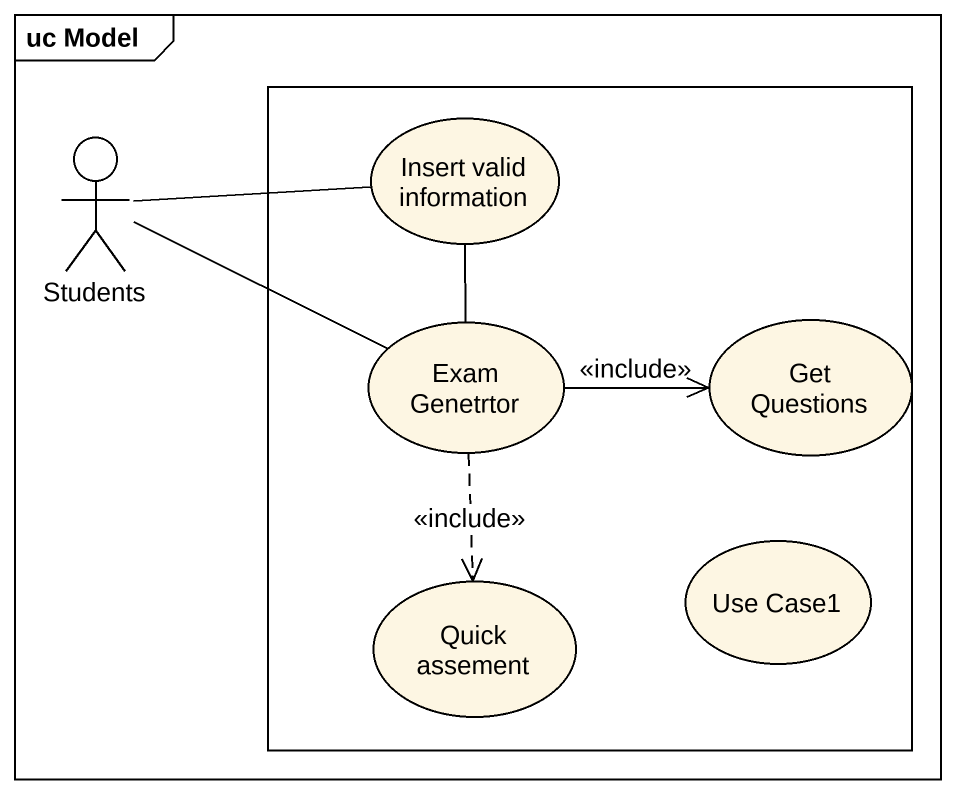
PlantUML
@startuml
mainframe uc Model
rectangle " " as rectangle1 {
  usecase "Insert valid information" as Insert_valid_information
  usecase "Exam Genetrtor" as Exam_Genetrtor
  usecase "Get Questions" as Get_Questions
  usecase "Use Case1" as Use_Case1
  usecase "Quick assement" as Quick_assement
}
actor Students
Students -right- Insert_valid_information
Students -right- Exam_Genetrtor
Exam_Genetrtor -up- Insert_valid_information
Exam_Genetrtor -right- Get_Questions
Exam_Genetrtor .right.> Get_Questions : <<include>>
Exam_Genetrtor ..> Quick_assement : <<include>>
@enduml
